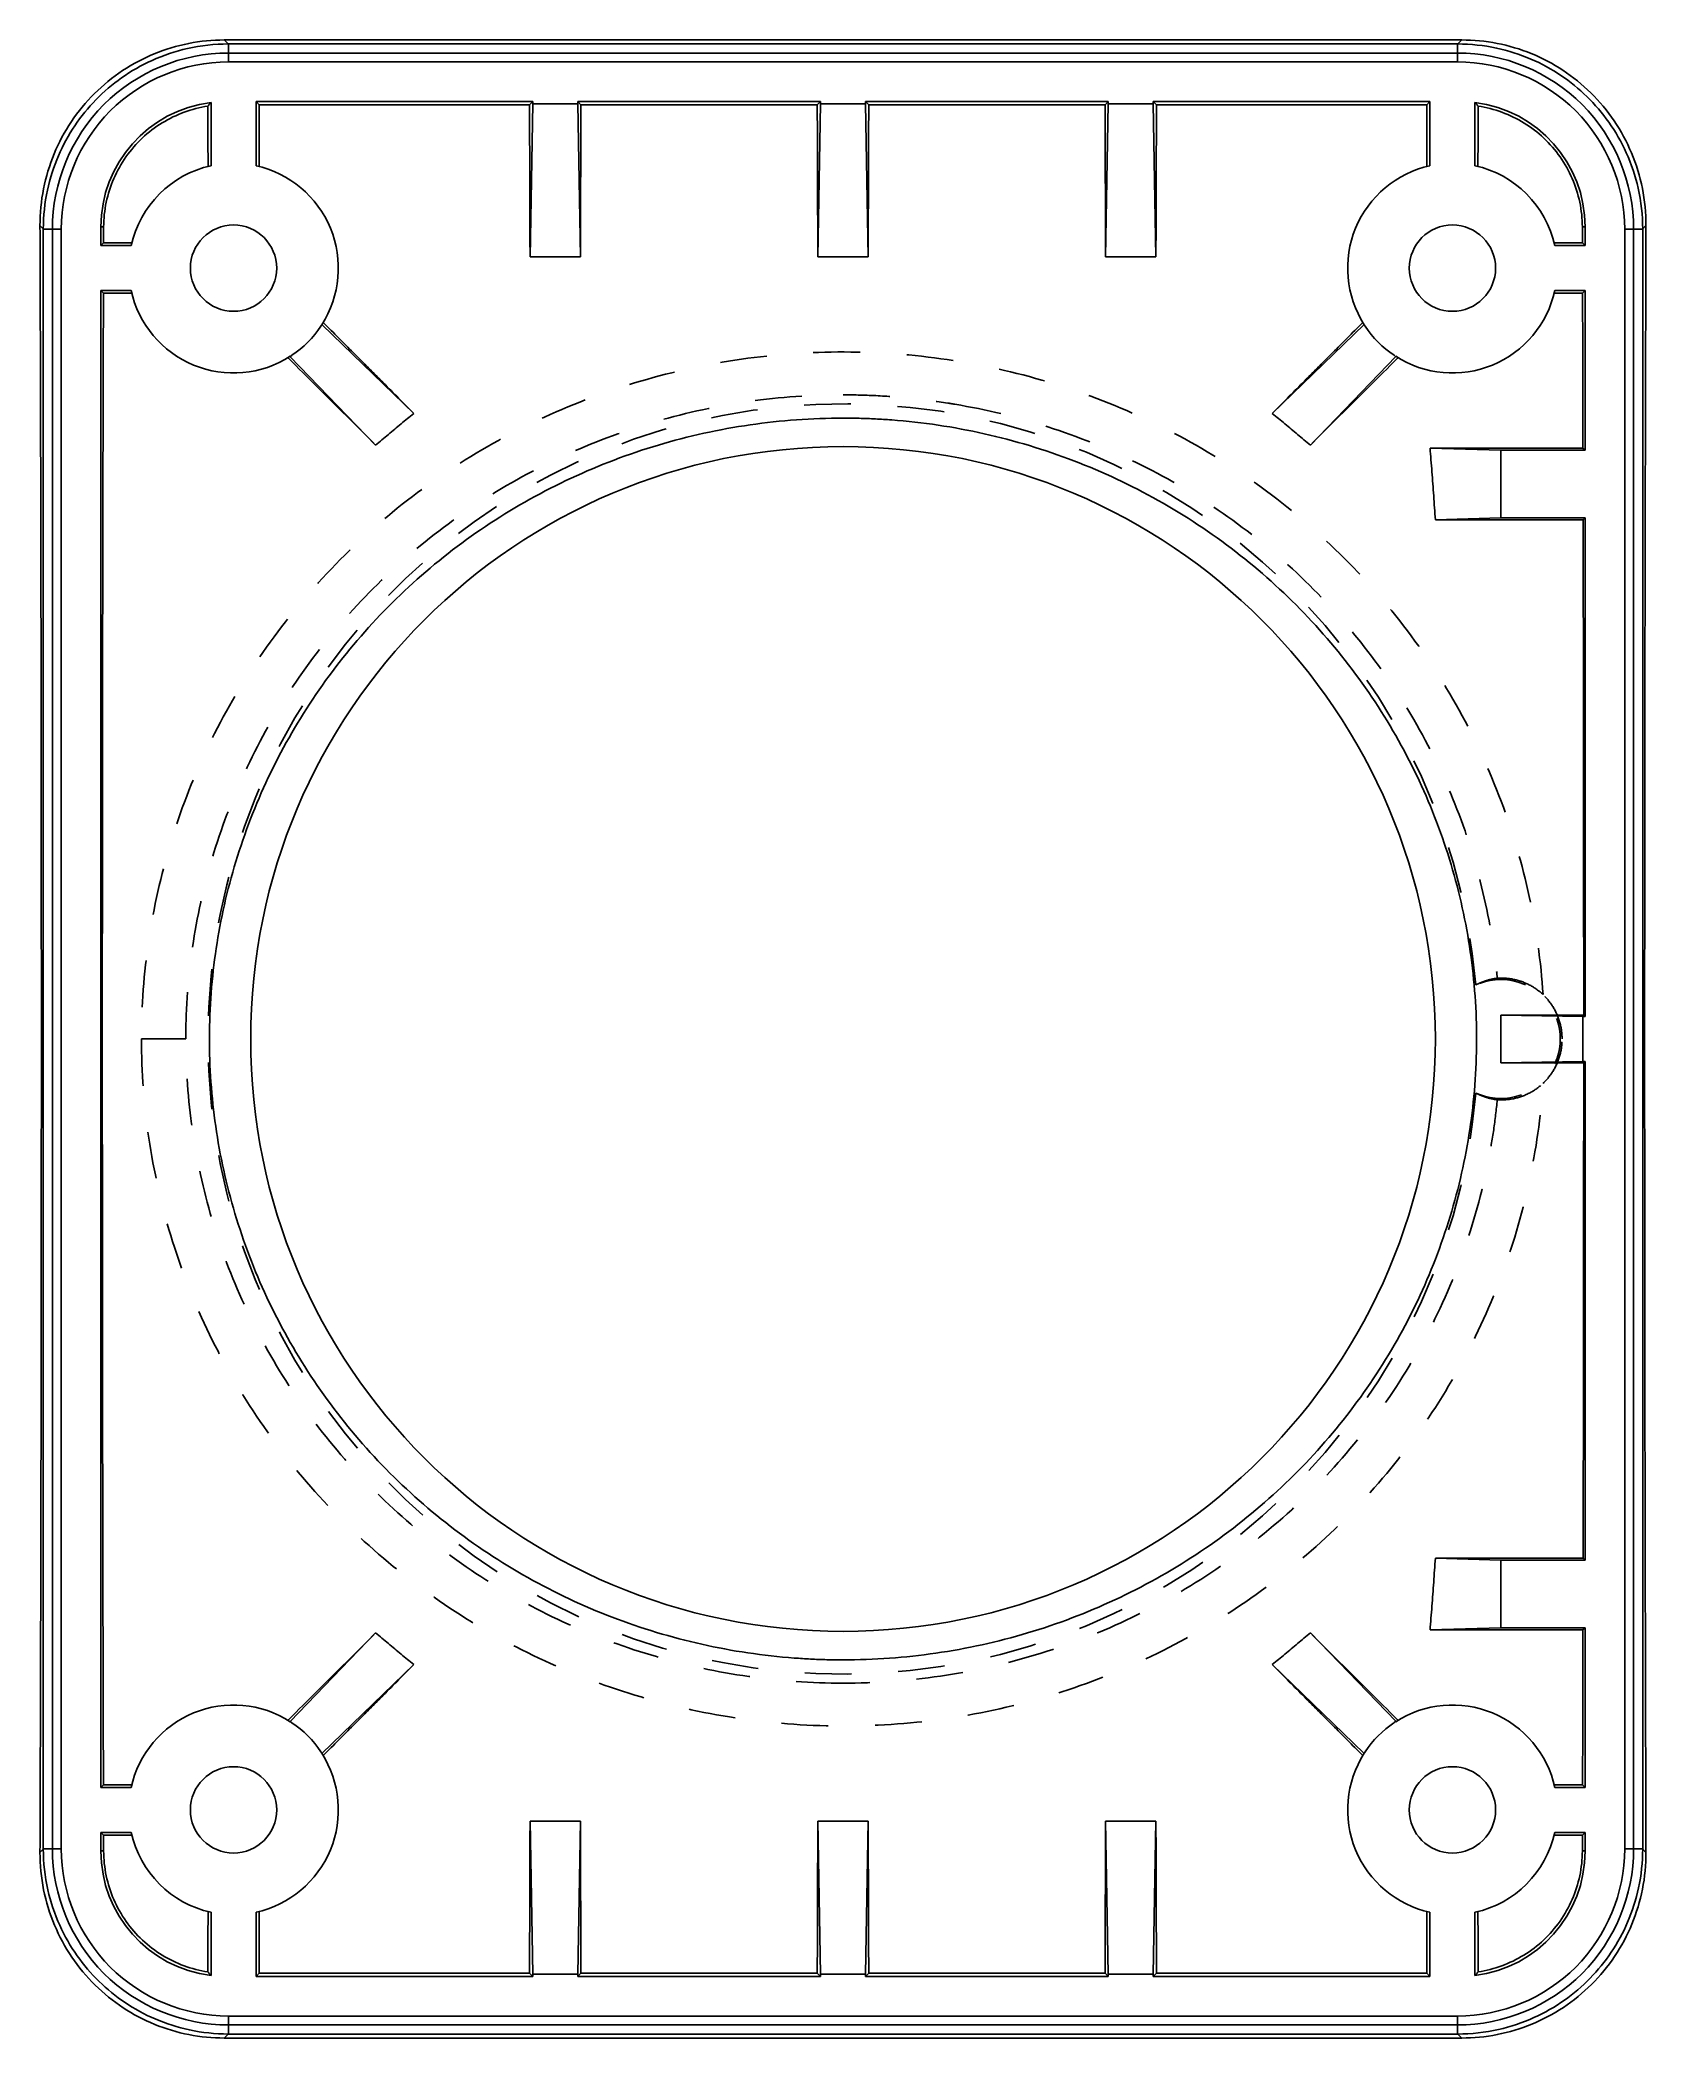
# Model space of a CAD drawing. Header units: millimetres. Extents: x 144.6 to 223.9, y 15.9 to 114.6.
import ezdxf

# ---------------------------------------------------------------- set-up
doc = ezdxf.new("R2010")
doc.units = ezdxf.units.MM
doc.header["$LTSCALE"] = 23.1
doc.linetypes.add('HIDDEN', pattern=[0.2, 0.1, -0.1])
doc.layers.get('0').update_dxf_attribs({"linetype": 'CONTINUOUS'})
doc.layers.add('DEFAULT_2', color=8, linetype='HIDDEN')

msp = doc.modelspace()

# ---------------------------------------------------------------- linework, layer by layer
at = {"color": 7, "linetype": 'Continuous'}
for p, q in [((153.733, 114.563), (153.932, 114.365)), ((153.733, 114.563), (214.838, 114.563)), ((214.64, 114.365), (214.838, 114.563)), ((214.64, 114.365), (153.932, 114.365)), ((153.941, 113.477), (153.941, 114.365)), ((153.941, 113.916), (214.631, 113.916)), ((153.941, 113.477), (214.63, 113.477)), ((214.631, 114.365), (214.631, 113.477)), ((155.303, 108.353), (155.303, 111.523)), ((155.461, 111.365), (155.303, 111.523)), ((155.303, 111.523), (168.964, 111.523)), ((168.964, 111.523), (168.806, 111.365)), ((168.964, 111.523), (168.964, 111.417)), ((171.187, 111.417), (171.187, 111.523)), ((171.187, 111.523), (171.346, 111.365)), ((171.187, 111.523), (183.174, 111.523)), ((183.174, 111.523), (183.016, 111.365)), ((183.174, 111.523), (183.174, 111.417)), ((185.397, 111.417), (185.397, 111.523)), ((185.397, 111.523), (185.556, 111.365)), ((185.397, 111.523), (197.384, 111.523)), ((197.384, 111.523), (197.226, 111.365)), ((197.384, 111.523), (197.384, 111.417)), ((199.607, 111.417), (199.607, 111.523)), ((199.607, 111.523), (213.269, 111.523)), ((199.607, 111.523), (199.766, 111.365)), ((213.269, 111.523), (213.111, 111.365)), ((213.269, 111.523), (213.269, 108.353)), ((153.079, 111.477), (153.079, 108.353)), ((168.806, 111.365), (155.461, 111.365)), ((168.832, 103.862), (168.964, 111.417)), ((168.964, 111.417), (171.187, 111.417)), ((171.187, 111.417), (171.319, 103.862)), ((183.016, 111.365), (171.346, 111.365)), ((183.042, 103.862), (183.174, 111.417)), ((183.174, 111.417), (185.397, 111.417)), ((185.397, 111.417), (185.529, 103.862)), ((197.226, 111.365), (185.556, 111.365)), ((197.252, 103.862), (197.384, 111.417)), ((197.384, 111.417), (199.607, 111.417)), ((199.607, 111.417), (199.739, 103.862)), ((213.111, 111.365), (199.766, 111.365)), ((215.492, 108.353), (215.492, 111.477)), ((144.798, 105.231), (144.634, 105.395)), ((144.798, 105.231), (144.798, 25.238)), ((144.798, 105.222), (145.686, 105.222)), ((145.247, 25.247), (145.247, 105.222)), ((145.686, 25.247), (145.686, 105.222)), ((147.64, 104.409), (147.64, 105.328)), ((147.64, 105.328), (147.777, 105.328)), ((220.795, 105.328), (220.932, 105.328)), ((220.932, 105.328), (220.932, 104.409)), ((222.885, 105.222), (222.885, 25.247)), ((222.885, 105.222), (223.773, 105.222)), ((223.325, 105.222), (223.325, 25.247)), ((223.937, 105.395), (223.773, 105.231)), ((223.773, 25.238), (223.773, 105.231)), ((147.774, 104.543), (147.64, 104.409)), ((149.135, 104.409), (147.64, 104.409)), ((147.774, 104.543), (149.167, 104.543)), ((171.319, 103.862), (168.832, 103.862)), ((185.529, 103.862), (183.042, 103.862)), ((199.739, 103.862), (197.252, 103.862)), ((219.405, 104.543), (220.797, 104.543)), ((220.932, 104.409), (219.436, 104.409)), ((220.932, 104.409), (220.797, 104.543)), ((147.64, 28.284), (147.64, 102.185)), ((147.766, 102.059), (147.64, 102.185)), ((147.64, 102.185), (149.135, 102.185)), ((149.165, 102.059), (147.766, 102.059)), ((219.436, 102.185), (220.932, 102.185)), ((220.805, 102.059), (219.436, 102.059)), ((220.932, 102.185), (220.805, 102.059)), ((220.932, 102.185), (220.932, 94.31)), ((158.492, 100.419), (158.553, 100.494)), ((163.09, 96.125), (158.566, 100.495)), ((205.481, 96.125), (210.017, 100.506)), ((210.017, 100.495), (210.071, 100.43)), ((156.993, 98.923), (161.209, 94.557)), ((156.995, 98.935), (157.064, 98.987)), ((157.085, 99.009), (157.058, 98.987)), ((211.589, 98.934), (207.363, 94.557)), ((211.496, 99.006), (211.503, 98.996)), ((211.503, 98.996), (211.576, 98.935)), ((213.274, 94.415), (220.826, 94.415)), ((216.766, 94.31), (213.274, 94.415)), ((220.932, 94.31), (216.766, 94.31)), ((216.766, 94.31), (216.766, 90.97)), ((220.932, 94.31), (220.826, 94.415)), ((216.766, 90.97), (213.537, 90.872)), ((220.834, 90.872), (213.537, 90.872)), ((216.766, 90.97), (220.932, 90.97)), ((220.834, 90.872), (220.932, 90.97)), ((220.932, 90.97), (220.932, 66.346)), ((216.762, 66.417), (220.861, 66.417)), ((220.826, 66.346), (216.762, 66.417)), ((220.932, 66.346), (220.826, 66.346)), ((220.826, 66.346), (220.826, 64.123)), ((220.932, 66.346), (220.861, 66.417)), ((216.762, 64.052), (220.826, 64.123)), ((220.861, 64.052), (216.762, 64.052)), ((220.826, 64.123), (220.932, 64.123)), ((220.861, 64.052), (220.932, 64.123)), ((220.932, 64.123), (220.932, 39.5)), ((213.537, 39.597), (220.834, 39.597)), ((216.766, 39.5), (213.537, 39.597)), ((220.932, 39.5), (216.766, 39.5)), ((216.766, 39.5), (216.766, 36.16)), ((220.932, 39.5), (220.834, 39.597)), ((156.982, 31.535), (161.209, 35.912)), ((211.578, 31.547), (207.363, 35.912)), ((213.274, 36.054), (216.766, 36.16)), ((220.826, 36.054), (213.274, 36.054)), ((216.766, 36.16), (220.932, 36.16)), ((220.826, 36.054), (220.932, 36.16)), ((220.932, 36.16), (220.932, 28.284)), ((163.09, 34.344), (158.554, 29.963)), ((205.481, 34.344), (210.006, 29.975)), ((157.069, 31.474), (156.995, 31.534)), ((157.076, 31.464), (157.069, 31.474)), ((211.487, 31.46), (211.513, 31.482)), ((211.576, 31.534), (211.507, 31.482)), ((158.554, 29.975), (158.501, 30.039)), ((210.08, 30.051), (210.018, 29.976)), ((147.64, 28.284), (147.766, 28.41)), ((149.135, 28.284), (147.64, 28.284)), ((147.766, 28.41), (149.135, 28.41)), ((219.407, 28.41), (220.805, 28.41)), ((220.932, 28.284), (219.436, 28.284)), ((220.932, 28.284), (220.805, 28.41)), ((147.774, 25.926), (147.64, 26.06)), ((147.64, 26.06), (149.135, 26.06)), ((147.64, 25.141), (147.64, 26.06)), ((149.167, 25.926), (147.774, 25.926)), ((168.832, 26.608), (171.319, 26.608)), ((168.832, 26.608), (168.964, 19.052)), ((171.187, 19.052), (171.319, 26.608)), ((183.042, 26.608), (185.529, 26.608)), ((183.042, 26.608), (183.174, 19.052)), ((185.397, 19.052), (185.529, 26.608)), ((197.252, 26.608), (199.739, 26.608)), ((197.252, 26.608), (197.384, 19.052)), ((199.607, 19.052), (199.739, 26.608)), ((220.797, 25.926), (219.405, 25.926)), ((219.436, 26.06), (220.932, 26.06)), ((220.797, 25.926), (220.932, 26.06)), ((220.932, 26.06), (220.932, 25.141)), ((144.634, 25.074), (144.798, 25.238)), ((145.686, 25.247), (144.798, 25.247)), ((147.777, 25.142), (147.64, 25.142)), ((220.932, 25.142), (220.795, 25.142)), ((223.773, 25.247), (222.885, 25.247)), ((223.773, 25.238), (223.937, 25.074)), ((153.079, 22.116), (153.079, 18.993)), ((155.303, 18.946), (155.303, 22.116)), ((213.269, 22.116), (213.269, 18.946)), ((215.492, 18.993), (215.492, 22.116)), ((155.461, 19.105), (155.303, 18.946)), ((168.964, 18.946), (155.303, 18.946)), ((155.461, 19.105), (168.806, 19.105)), ((168.806, 19.105), (168.964, 18.946)), ((171.187, 19.052), (168.964, 19.052)), ((168.964, 19.052), (168.964, 18.946)), ((171.346, 19.105), (171.187, 18.946)), ((171.187, 18.946), (171.187, 19.052)), ((183.174, 18.946), (171.187, 18.946)), ((171.346, 19.105), (183.016, 19.105)), ((183.016, 19.105), (183.174, 18.946)), ((185.397, 19.052), (183.174, 19.052)), ((183.174, 19.052), (183.174, 18.946)), ((185.556, 19.105), (185.397, 18.946)), ((185.397, 18.946), (185.397, 19.052)), ((197.384, 18.946), (185.397, 18.946)), ((185.556, 19.105), (197.226, 19.105)), ((197.226, 19.105), (197.384, 18.946)), ((199.607, 19.052), (197.384, 19.052)), ((197.384, 19.052), (197.384, 18.946)), ((199.766, 19.105), (199.607, 18.946)), ((199.607, 18.946), (199.607, 19.052)), ((213.269, 18.946), (199.607, 18.946)), ((199.766, 19.105), (213.111, 19.105)), ((213.269, 18.946), (213.111, 19.105)), ((214.631, 16.993), (153.941, 16.993)), ((153.941, 16.105), (153.941, 16.993)), ((214.631, 16.993), (214.631, 16.105)), ((153.932, 16.105), (153.733, 15.906)), ((214.838, 15.906), (153.733, 15.906)), ((153.932, 16.105), (214.64, 16.105)), ((214.631, 16.553), (153.941, 16.553)), ((214.838, 15.906), (214.64, 16.105))]:
    msp.add_line(p, q, dxfattribs=at)
for centre, radius in [((154.191, 103.297), 2.131), ((214.38, 103.297), 2.131), ((184.286, 65.235), 29.249), ((154.191, 27.172), 2.131), ((214.38, 27.172), 2.131)]:
    msp.add_circle(centre, radius, dxfattribs=at)
for centre, radius, start, end in [((153.94, 105.223), 8.694, 89.99688, 180.00313), ((153.94, 105.223), 8.254, 89.99104, 180.00569), ((214.631, 105.223), 8.254, 359.99431, 90.00899), ((214.631, 105.223), 8.694, 359.99688, 90.00313), ((153.835, 105.328), 6.195, 97.00581, 179.99875), ((214.737, 105.328), 6.195, 0.00113, 82.99419), ((154.191, 103.297), 5.177, 102.40137, 167.59863), ((154.191, 103.297), 5.176, 327.27312, 77.59863), ((214.38, 103.297), 5.176, 102.40137, 212.71132), ((214.38, 103.297), 5.177, 12.40137, 77.59863), ((154.191, 103.297), 5.177, 192.40137, 302.73784), ((214.38, 103.297), 5.176, 237.26223, 347.59863), ((154.191, 103.297), 5.177, 303.88558, 326.34272), ((214.38, 103.297), 5.177, 213.63511, 236.18013), ((154.191, 27.172), 5.176, 57.26226, 167.59863), ((214.38, 27.172), 5.177, 12.40137, 122.73782), ((154.191, 27.172), 5.177, 33.63511, 56.17932), ((214.38, 27.172), 5.177, 123.88558, 146.34232), ((154.191, 27.172), 5.176, 282.40137, 32.71132), ((214.38, 27.172), 5.176, 147.27312, 257.59863), ((154.191, 27.172), 5.177, 192.40137, 257.59863), ((214.38, 27.172), 5.177, 282.40137, 347.59863), ((153.94, 25.247), 8.694, 179.99688, 270.00313), ((153.94, 25.247), 8.254, 179.99431, 270.00899), ((153.835, 25.141), 6.195, 180.00113, 262.99419), ((214.631, 25.247), 8.254, 269.99635, 360), ((214.631, 25.247), 8.694, 269.99651, 0.00348), ((214.737, 25.141), 6.195, 277.00581, 359.99875)]:
    msp.add_arc(centre, radius, start, end, dxfattribs=at)
for points, knots in [([(144.634, 105.395), (144.632, 106.005), (144.749, 107.219), (145.277, 108.963), (146.132, 110.56), (147.281, 111.956), (148.673, 113.094), (150.257, 113.935), (151.964, 114.448), (153.146, 114.563), (153.733, 114.563)], [0, 0, 0, 0, 1.827871, 3.630582, 5.43498, 7.226346, 9.019805, 10.795157, 12.571035, 14.332924, 14.332924, 14.332924, 14.332924]), ([(214.838, 114.563), (215.424, 114.563), (216.598, 114.449), (218.295, 113.942), (219.868, 113.113), (221.26, 111.986), (222.412, 110.602), (223.279, 109.001), (223.819, 107.243), (223.939, 106.012), (223.937, 105.395)], [0, 0, 0, 0, 1.757704, 3.512752, 5.282539, 7.055685, 8.851462, 10.651826, 12.482296, 14.332923, 14.332923, 14.332923, 14.332923]), ([(153.932, 114.365), (153.257, 114.365), (151.961, 114.22), (150.178, 113.622), (148.65, 112.748), (147.363, 111.65), (146.304, 110.348), (145.481, 108.84), (144.93, 107.115), (144.798, 105.874), (144.798, 105.231)], [0, 0, 0, 0, 2.023523, 3.874769, 5.606516, 7.271627, 8.922975, 10.613542, 12.396229, 14.323852, 14.323852, 14.323852, 14.323852]), ([(223.773, 105.231), (223.773, 105.906), (223.629, 107.202), (223.031, 108.985), (222.156, 110.513), (221.058, 111.8), (219.756, 112.859), (218.248, 113.682), (216.523, 114.233), (215.282, 114.365), (214.64, 114.365)], [0, 0, 0, 0, 2.023524, 3.87477, 5.606516, 7.271628, 8.922975, 10.613543, 12.396229, 14.323852, 14.323852, 14.323852, 14.323852]), ([(147.777, 105.328), (147.778, 105.738), (147.864, 106.559), (148.24, 107.738), (148.846, 108.818), (149.658, 109.752), (150.637, 110.501), (151.738, 111.034), (152.525, 111.235), (152.921, 111.296)], [0, 0, 0, 0, 1.230615, 2.457248, 3.687792, 4.92091, 6.143042, 7.362307, 8.563849, 8.563849, 8.563849, 8.563849]), ([(152.921, 111.296), (152.939, 111.316), (152.974, 111.357), (153.027, 111.417), (153.062, 111.457), (153.079, 111.477)], [0, 0, 0, 0, 0.0807187, 0.160834, 0.24036, 0.24036, 0.24036, 0.24036]), ([(152.921, 111.296), (152.923, 110.965), (152.925, 110.303), (152.929, 109.311), (152.931, 108.649), (152.932, 108.318)], [0, 0, 0, 0, 0.991753, 1.984508, 2.977248, 2.977248, 2.977248, 2.977248]), ([(155.45, 108.318), (155.451, 108.657), (155.453, 109.334), (155.457, 110.35), (155.46, 111.027), (155.461, 111.365)], [0, 0, 0, 0, 1.015922, 2.03174, 3.046509, 3.046509, 3.046509, 3.046509]), ([(168.806, 111.365), (168.809, 110.533), (168.815, 108.868), (168.824, 106.367), (168.829, 104.697), (168.832, 103.862)], [0, 0, 0, 0, 2.495008, 4.99615, 7.503072, 7.503072, 7.503072, 7.503072]), ([(171.319, 103.862), (171.322, 104.697), (171.327, 106.367), (171.336, 108.868), (171.342, 110.533), (171.346, 111.365)], [0, 0, 0, 0, 2.506922, 5.008064, 7.503072, 7.503072, 7.503072, 7.503072]), ([(183.016, 111.365), (183.019, 110.533), (183.025, 108.868), (183.034, 106.367), (183.039, 104.697), (183.042, 103.862)], [0, 0, 0, 0, 2.495008, 4.99615, 7.503072, 7.503072, 7.503072, 7.503072]), ([(185.529, 103.862), (185.532, 104.697), (185.537, 106.367), (185.546, 108.868), (185.552, 110.533), (185.556, 111.365)], [0, 0, 0, 0, 2.506922, 5.008064, 7.503072, 7.503072, 7.503072, 7.503072]), ([(197.226, 111.365), (197.229, 110.533), (197.235, 108.868), (197.244, 106.367), (197.249, 104.697), (197.252, 103.862)], [0, 0, 0, 0, 2.495008, 4.99615, 7.503072, 7.503072, 7.503072, 7.503072]), ([(199.739, 103.862), (199.742, 104.697), (199.747, 106.367), (199.756, 108.868), (199.762, 110.533), (199.766, 111.365)], [0, 0, 0, 0, 2.506922, 5.008064, 7.503072, 7.503072, 7.503072, 7.503072]), ([(213.111, 111.365), (213.112, 111.027), (213.114, 110.35), (213.118, 109.334), (213.121, 108.657), (213.122, 108.318)], [0, 0, 0, 0, 1.014801, 2.030653, 3.046509, 3.046509, 3.046509, 3.046509]), ([(215.492, 111.477), (215.51, 111.457), (215.545, 111.417), (215.598, 111.357), (215.633, 111.316), (215.65, 111.296)], [0, 0, 0, 0, 0.0795259, 0.1596412, 0.24036, 0.24036, 0.24036, 0.24036]), ([(215.639, 108.318), (215.64, 108.649), (215.643, 109.311), (215.646, 110.303), (215.649, 110.965), (215.65, 111.296)], [0, 0, 0, 0, 0.992739, 1.985495, 2.977249, 2.977249, 2.977249, 2.977249]), ([(220.795, 105.328), (220.794, 105.738), (220.707, 106.559), (220.332, 107.736), (219.727, 108.815), (218.92, 109.747), (217.942, 110.496), (216.84, 111.032), (216.049, 111.235), (215.65, 111.296)], [0, 0, 0, 0, 1.229591, 2.458012, 3.681747, 4.91351, 6.132138, 7.354142, 8.563869, 8.563869, 8.563869, 8.563869]), ([(144.634, 25.074), (144.649, 29.507), (144.674, 38.407), (144.696, 51.794), (144.703, 65.235), (144.696, 78.675), (144.674, 92.062), (144.649, 100.963), (144.634, 105.395)], [0, 0, 0, 0, 13.297496, 26.702194, 40.1606, 53.619006, 67.023703, 80.321199, 80.321199, 80.321199, 80.321199]), ([(147.774, 104.543), (147.774, 104.63), (147.775, 104.805), (147.776, 105.066), (147.776, 105.24), (147.777, 105.328)], [0, 0, 0, 0, 0.2616216, 0.5231827, 0.7847003, 0.7847003, 0.7847003, 0.7847003]), ([(220.795, 105.328), (220.795, 105.24), (220.796, 105.066), (220.797, 104.805), (220.797, 104.63), (220.797, 104.543)], [0, 0, 0, 0, 0.2614997, 0.5230697, 0.7847003, 0.7847003, 0.7847003, 0.7847003]), ([(223.937, 105.395), (223.923, 100.963), (223.898, 92.062), (223.876, 78.675), (223.868, 65.235), (223.876, 51.794), (223.898, 38.407), (223.923, 29.507), (223.937, 25.074)], [0, 0, 0, 0, 13.297496, 26.702194, 40.1606, 53.619006, 67.023703, 80.321199, 80.321199, 80.321199, 80.321199]), ([(147.766, 28.41), (147.754, 32.479), (147.733, 40.644), (147.715, 52.919), (147.709, 65.235), (147.715, 77.55), (147.733, 89.825), (147.754, 97.99), (147.766, 102.059)], [0, 0, 0, 0, 12.207378, 24.495707, 36.824579, 49.153451, 61.44178, 73.649158, 73.649158, 73.649158, 73.649158]), ([(220.805, 102.059), (220.808, 101.211), (220.813, 99.514), (220.82, 96.966), (220.824, 95.266), (220.826, 94.415)], [0, 0, 0, 0, 2.543212, 5.091348, 7.64404, 7.64404, 7.64404, 7.64404]), ([(163.09, 96.125), (162.593, 96.624), (161.599, 97.622), (160.117, 99.109), (159.133, 100.097), (158.646, 100.586)], [0, 0, 0, 0, 2.113342, 4.225532, 6.296635, 6.296635, 6.296635, 6.296635]), ([(209.925, 100.587), (209.438, 100.097), (208.454, 99.109), (206.973, 97.622), (205.979, 96.624), (205.481, 96.125)], [0, 0, 0, 0, 2.071266, 4.183456, 6.296798, 6.296798, 6.296798, 6.296798]), ([(156.905, 98.845), (157.377, 98.375), (158.33, 97.426), (159.765, 95.996), (160.727, 95.037), (161.209, 94.557)], [0, 0, 0, 0, 1.99792, 4.035848, 6.074776, 6.074776, 6.074776, 6.074776]), ([(207.363, 94.557), (207.844, 95.037), (208.807, 95.996), (210.241, 97.426), (211.194, 98.375), (211.666, 98.845)], [0, 0, 0, 0, 2.038928, 4.076856, 6.074969, 6.074969, 6.074969, 6.074969]), ([(184.286, 95.891), (182.754, 95.891), (179.669, 95.669), (175.148, 94.672), (170.825, 93.031), (166.813, 90.797), (163.195, 88.024), (160.038, 84.777), (157.411, 81.137), (155.35, 77.169), (153.902, 72.975), (153.083, 68.622), (152.909, 64.212), (153.383, 59.813), (154.497, 55.524), (156.234, 51.422), (158.563, 47.597), (161.447, 44.124), (164.84, 41.079), (168.669, 38.542), (172.856, 36.578), (177.287, 35.24), (180.347, 34.785), (181.881, 34.669)], [0, 0, 0, 0, 4.59663, 9.23913, 13.841188, 18.420327, 22.967483, 27.468162, 31.957106, 36.388773, 40.831473, 45.222509, 49.629161, 54.022603, 58.450082, 62.873602, 67.341194, 71.83614, 76.368202, 80.969919, 85.566398, 90.193135, 94.808418, 94.808418, 94.808418, 94.808418]), ([(161.209, 94.557), (161.417, 94.732), (161.835, 95.081), (162.462, 95.604), (162.881, 95.952), (163.09, 96.125)], [0, 0, 0, 0, 0.816479, 1.632852, 2.449119, 2.449119, 2.449119, 2.449119]), ([(186.689, 95.801), (186.423, 95.821), (185.889, 95.854), (185.088, 95.884), (184.553, 95.891), (184.286, 95.891)], [0, 0, 0, 0, 0.801419, 1.603523, 2.405857, 2.405857, 2.405857, 2.405857]), ([(184.286, 34.578), (185.818, 34.578), (188.902, 34.801), (193.423, 35.798), (197.747, 37.438), (201.759, 39.673), (205.377, 42.446), (208.533, 45.693), (211.161, 49.333), (213.221, 53.3), (214.67, 57.495), (215.488, 61.848), (215.662, 66.258), (215.188, 70.657), (214.075, 74.946), (212.337, 79.049), (210.008, 82.873), (207.123, 86.346), (203.731, 89.391), (199.901, 91.928), (195.714, 93.892), (191.283, 95.229), (188.223, 95.685), (186.689, 95.801)], [0, 0, 0, 0, 4.596694, 9.239266, 13.841401, 18.420621, 22.967847, 27.468599, 31.957605, 36.389334, 40.832089, 45.223179, 49.629897, 54.0234, 58.450948, 62.874535, 67.342203, 71.83719, 76.369318, 80.971096, 85.567638, 90.194465, 94.809819, 94.809819, 94.809819, 94.809819]), ([(205.481, 96.125), (205.691, 95.952), (206.109, 95.604), (206.736, 95.081), (207.154, 94.732), (207.363, 94.557)], [0, 0, 0, 0, 0.816267, 1.632641, 2.449119, 2.449119, 2.449119, 2.449119]), ([(213.274, 94.415), (213.305, 94.022), (213.366, 93.235), (213.454, 92.054), (213.509, 91.266), (213.537, 90.872)], [0, 0, 0, 0, 1.183435, 2.367721, 3.552822, 3.552822, 3.552822, 3.552822]), ([(220.834, 90.872), (220.84, 88.162), (220.849, 82.733), (220.858, 74.582), (220.86, 69.14), (220.861, 66.417)], [0, 0, 0, 0, 8.13027, 16.285822, 24.454825, 24.454825, 24.454825, 24.454825]), ([(216.762, 66.417), (216.764, 66.155), (216.766, 65.629), (216.766, 64.84), (216.764, 64.315), (216.762, 64.052)], [0, 0, 0, 0, 0.788428, 1.576828, 2.365256, 2.365256, 2.365256, 2.365256]), ([(220.861, 64.052), (220.86, 61.329), (220.858, 55.888), (220.849, 47.736), (220.84, 42.307), (220.834, 39.597)], [0, 0, 0, 0, 8.169003, 16.324555, 24.454825, 24.454825, 24.454825, 24.454825]), ([(213.537, 39.597), (213.509, 39.203), (213.454, 38.415), (213.366, 37.234), (213.305, 36.447), (213.274, 36.054)], [0, 0, 0, 0, 1.1851, 2.369386, 3.552822, 3.552822, 3.552822, 3.552822]), ([(161.209, 35.912), (160.727, 35.432), (159.765, 34.473), (158.33, 33.044), (157.377, 32.094), (156.905, 31.624)], [0, 0, 0, 0, 2.038928, 4.076856, 6.075024, 6.075024, 6.075024, 6.075024]), ([(163.09, 34.344), (162.881, 34.518), (162.462, 34.866), (161.835, 35.388), (161.417, 35.737), (161.209, 35.912)], [0, 0, 0, 0, 0.816267, 1.632641, 2.449119, 2.449119, 2.449119, 2.449119]), ([(207.363, 35.912), (207.154, 35.737), (206.736, 35.388), (206.109, 34.866), (205.691, 34.518), (205.481, 34.344)], [0, 0, 0, 0, 0.816479, 1.632852, 2.449119, 2.449119, 2.449119, 2.449119]), ([(211.666, 31.624), (211.194, 32.094), (210.241, 33.044), (208.807, 34.473), (207.844, 35.432), (207.363, 35.912)], [0, 0, 0, 0, 1.997974, 4.035902, 6.07483, 6.07483, 6.07483, 6.07483]), ([(220.826, 36.054), (220.824, 35.203), (220.82, 33.503), (220.813, 30.955), (220.808, 29.258), (220.805, 28.41)], [0, 0, 0, 0, 2.552692, 5.100828, 7.64404, 7.64404, 7.64404, 7.64404]), ([(181.881, 34.669), (182.147, 34.649), (182.681, 34.615), (183.483, 34.585), (184.018, 34.578), (184.286, 34.578)], [0, 0, 0, 0, 0.801889, 1.604475, 2.407262, 2.407262, 2.407262, 2.407262]), ([(158.646, 29.883), (159.133, 30.372), (160.117, 31.36), (161.599, 32.847), (162.593, 33.845), (163.09, 34.344)], [0, 0, 0, 0, 2.071266, 4.183456, 6.296798, 6.296798, 6.296798, 6.296798]), ([(205.481, 34.344), (205.979, 33.845), (206.973, 32.847), (208.454, 31.36), (209.438, 30.372), (209.925, 29.883)], [0, 0, 0, 0, 2.113342, 4.225532, 6.296635, 6.296635, 6.296635, 6.296635]), ([(147.777, 25.142), (147.776, 25.229), (147.776, 25.403), (147.775, 25.665), (147.774, 25.839), (147.774, 25.926)], [0, 0, 0, 0, 0.2614998, 0.5230698, 0.7847003, 0.7847003, 0.7847003, 0.7847003]), ([(168.832, 26.608), (168.829, 25.772), (168.824, 24.103), (168.815, 21.602), (168.809, 19.936), (168.806, 19.105)], [0, 0, 0, 0, 2.506922, 5.008064, 7.503072, 7.503072, 7.503072, 7.503072]), ([(171.346, 19.105), (171.342, 19.936), (171.336, 21.602), (171.327, 24.103), (171.322, 25.772), (171.319, 26.608)], [0, 0, 0, 0, 2.495008, 4.99615, 7.503072, 7.503072, 7.503072, 7.503072]), ([(183.042, 26.608), (183.039, 25.772), (183.034, 24.103), (183.025, 21.602), (183.019, 19.936), (183.016, 19.105)], [0, 0, 0, 0, 2.506922, 5.008064, 7.503072, 7.503072, 7.503072, 7.503072]), ([(185.556, 19.105), (185.552, 19.936), (185.546, 21.602), (185.537, 24.103), (185.532, 25.772), (185.529, 26.608)], [0, 0, 0, 0, 2.495008, 4.99615, 7.503072, 7.503072, 7.503072, 7.503072]), ([(197.252, 26.608), (197.249, 25.772), (197.244, 24.103), (197.235, 21.602), (197.229, 19.936), (197.226, 19.105)], [0, 0, 0, 0, 2.506922, 5.008064, 7.503072, 7.503072, 7.503072, 7.503072]), ([(199.766, 19.105), (199.762, 19.936), (199.756, 21.602), (199.747, 24.103), (199.742, 25.772), (199.739, 26.608)], [0, 0, 0, 0, 2.495008, 4.99615, 7.503072, 7.503072, 7.503072, 7.503072]), ([(220.797, 25.926), (220.797, 25.839), (220.797, 25.665), (220.796, 25.403), (220.795, 25.229), (220.795, 25.142)], [0, 0, 0, 0, 0.2616211, 0.5231816, 0.7847003, 0.7847003, 0.7847003, 0.7847003]), ([(153.733, 15.906), (153.147, 15.906), (151.973, 16.02), (150.276, 16.528), (148.704, 17.356), (147.312, 18.483), (146.16, 19.868), (145.292, 21.469), (144.752, 23.226), (144.632, 24.457), (144.634, 25.074)], [0, 0, 0, 0, 1.757704, 3.512752, 5.282539, 7.055685, 8.851462, 10.651826, 12.482296, 14.332923, 14.332923, 14.332923, 14.332923]), ([(144.798, 25.238), (144.798, 24.564), (144.942, 23.267), (145.541, 21.484), (146.415, 19.957), (147.513, 18.669), (148.815, 17.61), (150.323, 16.787), (152.048, 16.236), (153.289, 16.105), (153.932, 16.105)], [0, 0, 0, 0, 2.023523, 3.874769, 5.606516, 7.271627, 8.922975, 10.613542, 12.396229, 14.323852, 14.323852, 14.323852, 14.323852]), ([(152.921, 19.174), (152.523, 19.235), (151.736, 19.437), (150.637, 19.969), (149.662, 20.714), (148.851, 21.645), (148.243, 22.724), (147.865, 23.907), (147.778, 24.731), (147.777, 25.142)], [0, 0, 0, 0, 1.209876, 2.417948, 3.640567, 4.86477, 6.097863, 7.331574, 8.563837, 8.563837, 8.563837, 8.563837]), ([(214.64, 16.105), (215.314, 16.105), (216.611, 16.249), (218.394, 16.847), (219.921, 17.721), (221.209, 18.82), (222.268, 20.121), (223.091, 21.63), (223.642, 23.355), (223.773, 24.596), (223.773, 25.238)], [0, 0, 0, 0, 2.023524, 3.87477, 5.606516, 7.271628, 8.922975, 10.613543, 12.396229, 14.323852, 14.323852, 14.323852, 14.323852]), ([(223.937, 25.074), (223.939, 24.465), (223.823, 23.251), (223.294, 21.506), (222.44, 19.909), (221.291, 18.513), (219.898, 17.375), (218.314, 16.534), (216.608, 16.021), (215.425, 15.906), (214.838, 15.906)], [0, 0, 0, 0, 1.827871, 3.630582, 5.43498, 7.226346, 9.019805, 10.795157, 12.571035, 14.332924, 14.332924, 14.332924, 14.332924]), ([(220.795, 25.142), (220.794, 24.731), (220.707, 23.91), (220.332, 22.731), (219.725, 21.651), (218.914, 20.717), (217.934, 19.968), (216.834, 19.436), (216.046, 19.234), (215.65, 19.174)], [0, 0, 0, 0, 1.230616, 2.457248, 3.687793, 4.920911, 6.143043, 7.362309, 8.563851, 8.563851, 8.563851, 8.563851]), ([(152.932, 22.151), (152.931, 21.82), (152.929, 21.158), (152.925, 20.166), (152.923, 19.504), (152.921, 19.174)], [0, 0, 0, 0, 0.992739, 1.985495, 2.977249, 2.977249, 2.977249, 2.977249]), ([(155.461, 19.105), (155.46, 19.443), (155.457, 20.12), (155.453, 21.135), (155.451, 21.812), (155.45, 22.151)], [0, 0, 0, 0, 1.014801, 2.030653, 3.046509, 3.046509, 3.046509, 3.046509]), ([(213.122, 22.151), (213.121, 21.812), (213.118, 21.135), (213.114, 20.12), (213.112, 19.443), (213.111, 19.105)], [0, 0, 0, 0, 1.015922, 2.03174, 3.046509, 3.046509, 3.046509, 3.046509]), ([(215.65, 19.174), (215.649, 19.504), (215.646, 20.166), (215.643, 21.158), (215.64, 21.82), (215.639, 22.151)], [0, 0, 0, 0, 0.991753, 1.984508, 2.977248, 2.977248, 2.977248, 2.977248]), ([(153.079, 18.993), (153.062, 19.012), (153.027, 19.052), (152.974, 19.113), (152.939, 19.153), (152.921, 19.174)], [0, 0, 0, 0, 0.0795259, 0.1596412, 0.24036, 0.24036, 0.24036, 0.24036]), ([(215.65, 19.174), (215.633, 19.153), (215.598, 19.113), (215.545, 19.052), (215.51, 19.012), (215.492, 18.993)], [0, 0, 0, 0, 0.0807187, 0.160834, 0.24036, 0.24036, 0.24036, 0.24036])]:
    msp.add_open_spline(points, degree=3, knots=knots, dxfattribs=at)
for points in [[(158.646, 100.586), (158.637, 100.596), (158.628, 100.605), (158.618, 100.615)], [(209.953, 100.615), (209.944, 100.605), (209.935, 100.596), (209.925, 100.587)], [(156.878, 98.873), (156.887, 98.863), (156.896, 98.854), (156.905, 98.845)], [(211.666, 98.845), (211.675, 98.854), (211.684, 98.863), (211.694, 98.873)], [(156.905, 31.624), (156.896, 31.615), (156.887, 31.606), (156.878, 31.597)], [(211.694, 31.597), (211.684, 31.606), (211.675, 31.615), (211.666, 31.624)], [(158.618, 29.855), (158.628, 29.864), (158.637, 29.873), (158.646, 29.883)], [(209.925, 29.883), (209.934, 29.874), (209.944, 29.864), (209.953, 29.855)]]:
    msp.add_open_spline(points, degree=3, dxfattribs=at)
at = {"layer": 'DEFAULT_2', "color": 8, "linetype": 'HIDDEN'}
for p, q in [((219.436, 102.059), (219.407, 102.059)), ((149.643, 65.235), (151.832, 65.235)), ((149.135, 28.41), (149.165, 28.41))]:
    msp.add_line(p, q, dxfattribs=at)
for centre, radius, start, end in [((184.286, 65.235), 31.36, 4.87922, 355.12078), ((216.766, 65.235), 2.939, 245.1855, 114.8145)]:
    msp.add_arc(centre, radius, start, end, dxfattribs=at)
for points, knots in [([(218.856, 67.424), (218.749, 69.049), (218.289, 72.298), (216.896, 77.029), (214.811, 81.537), (212.052, 85.728), (208.678, 89.506), (204.75, 92.766), (200.379, 95.418), (195.665, 97.41), (190.713, 98.693), (185.628, 99.255), (180.518, 99.08), (175.493, 98.173), (170.656, 96.56), (166.112, 94.263), (161.959, 91.34), (158.289, 87.849), (155.199, 83.885), (152.739, 79.549), (150.964, 74.933), (149.888, 70.132), (149.643, 66.865), (149.643, 65.238)], [0, 0, 0, 0, 4.886695, 9.800435, 14.745471, 19.732257, 24.799477, 29.887142, 34.988749, 40.083035, 45.183292, 50.283448, 55.378186, 60.468376, 65.550874, 70.620602, 75.688434, 80.734236, 85.759693, 90.71301, 95.636743, 100.540034, 105.423109, 105.423109, 105.423109, 105.423109]), ([(152.164, 69.765), (152.382, 71.252), (153.037, 74.206), (154.648, 78.456), (156.864, 82.447), (159.639, 86.093), (162.917, 89.317), (166.633, 92.053), (170.713, 94.245), (175.074, 95.846), (179.629, 96.822), (182.734, 97.041), (184.286, 97.041)], [0, 0, 0, 0, 4.508864, 9.039943, 13.590565, 18.157185, 22.738543, 27.337529, 31.953814, 36.585073, 41.229956, 45.885295, 45.885295, 45.885295, 45.885295]), ([(184.286, 97.041), (184.862, 97.041), (186.016, 97.01), (187.742, 96.875), (188.887, 96.724), (189.457, 96.634)], [0, 0, 0, 0, 1.729928, 3.460593, 5.192029, 5.192029, 5.192029, 5.192029]), ([(189.81, 96.576), (189.771, 96.583), (189.692, 96.595), (189.575, 96.616), (189.496, 96.628), (189.457, 96.634)], [0, 0, 0, 0, 0.119202, 0.2384002, 0.3576076, 0.3576076, 0.3576076, 0.3576076]), ([(189.81, 96.576), (191.361, 96.314), (194.425, 95.567), (198.804, 93.806), (202.873, 91.444), (206.547, 88.533), (209.75, 85.132), (212.417, 81.317), (214.49, 77.17), (215.928, 72.783), (216.447, 69.754), (216.594, 68.235)], [0, 0, 0, 0, 4.718634, 9.423716, 14.112415, 18.784168, 23.439604, 28.076388, 32.697992, 37.299957, 41.878736, 41.878736, 41.878736, 41.878736]), ([(151.833, 65.235), (151.833, 65.756), (151.859, 66.783), (151.972, 68.295), (152.093, 69.281), (152.164, 69.765)], [0, 0, 0, 0, 1.564862, 3.080087, 4.5456, 4.5456, 4.5456, 4.5456]), ([(216.594, 68.235), (216.469, 68.22), (216.223, 68.175), (215.866, 68.063), (215.641, 67.96), (215.532, 67.902)], [0, 0, 0, 0, 0.378234, 0.749098, 1.118327, 1.118327, 1.118327, 1.118327]), ([(216.766, 68.241), (216.747, 68.241), (216.708, 68.24), (216.651, 68.238), (216.613, 68.236), (216.594, 68.235)], [0, 0, 0, 0, 0.0571933, 0.1145021, 0.1717198, 0.1717198, 0.1717198, 0.1717198]), ([(218.856, 67.424), (218.66, 67.609), (218.228, 67.918), (217.505, 68.188), (217.007, 68.244), (216.766, 68.241)], [0, 0, 0, 0, 0.80909, 1.570122, 2.29388, 2.29388, 2.29388, 2.29388]), ([(219.793, 65.235), (219.793, 65.506), (219.719, 66.051), (219.396, 66.807), (219.052, 67.237), (218.856, 67.424)], [0, 0, 0, 0, 0.813337, 1.626851, 2.440209, 2.440209, 2.440209, 2.440209]), ([(149.643, 65.238), (149.643, 63.601), (149.889, 60.319), (150.974, 55.497), (152.763, 50.869), (155.234, 46.531), (158.331, 42.572), (162.001, 39.098), (166.147, 36.191), (170.68, 33.9), (175.523, 32.287), (180.57, 31.388), (185.701, 31.218), (190.795, 31.788), (195.736, 33.086), (200.422, 35.074), (204.757, 37.71), (208.648, 40.939), (212.006, 44.679), (214.763, 48.846), (216.864, 53.355), (218.278, 58.118), (218.748, 61.399), (218.856, 63.045)], [0, 0, 0, 0, 4.90869, 9.832613, 14.775733, 19.739063, 24.757902, 29.799791, 34.841916, 39.895892, 44.984554, 50.101313, 55.222901, 60.333432, 65.424962, 70.494631, 75.549876, 80.592755, 85.608784, 90.574199, 95.528644, 100.478265, 105.428293, 105.428293, 105.428293, 105.428293]), ([(184.286, 33.429), (182.729, 33.429), (179.615, 33.649), (175.046, 34.63), (170.676, 36.241), (166.593, 38.442), (162.877, 41.186), (159.603, 44.418), (156.834, 48.069), (154.625, 52.064), (153.02, 56.318), (152.05, 60.737), (151.833, 63.74), (151.833, 65.235)], [0, 0, 0, 0, 4.669619, 9.32968, 13.973499, 18.595158, 23.200047, 27.784354, 32.349917, 36.900095, 41.431781, 45.942036, 50.427486, 50.427486, 50.427486, 50.427486]), ([(218.856, 63.045), (219.052, 63.232), (219.396, 63.662), (219.719, 64.418), (219.793, 64.964), (219.793, 65.235)], [0, 0, 0, 0, 0.813343, 1.626835, 2.440135, 2.440135, 2.440135, 2.440135]), ([(215.532, 62.567), (215.641, 62.509), (215.866, 62.407), (216.223, 62.295), (216.469, 62.25), (216.594, 62.235)], [0, 0, 0, 0, 0.369231, 0.740096, 1.118331, 1.118331, 1.118331, 1.118331]), ([(216.594, 62.235), (216.546, 61.741), (216.427, 60.753), (216.177, 59.279), (215.963, 58.305), (215.844, 57.819)], [0, 0, 0, 0, 1.489329, 2.98334, 4.482007, 4.482007, 4.482007, 4.482007]), ([(216.594, 62.235), (216.878, 62.216), (217.442, 62.258), (218.221, 62.546), (218.663, 62.864), (218.856, 63.045)], [0, 0, 0, 0, 0.852077, 1.671013, 2.463736, 2.463736, 2.463736, 2.463736]), ([(215.827, 57.75), (215.453, 56.233), (214.47, 53.243), (212.343, 49.02), (209.597, 45.143), (206.296, 41.703), (202.51, 38.776), (198.321, 36.428), (193.821, 34.711), (189.109, 33.664), (185.893, 33.429), (184.286, 33.429)], [0, 0, 0, 0, 4.688536, 9.401583, 14.135259, 18.886274, 23.654084, 28.440087, 33.23988, 38.052222, 42.873074, 42.873074, 42.873074, 42.873074]), ([(215.827, 57.75), (215.829, 57.758), (215.833, 57.773), (215.838, 57.796), (215.842, 57.812), (215.844, 57.819)], [0, 0, 0, 0, 0.0236102, 0.04725834, 0.07094452, 0.07094452, 0.07094452, 0.07094452])]:
    msp.add_open_spline(points, degree=3, knots=knots, dxfattribs=at)

doc.saveas('drawing.dxf')
